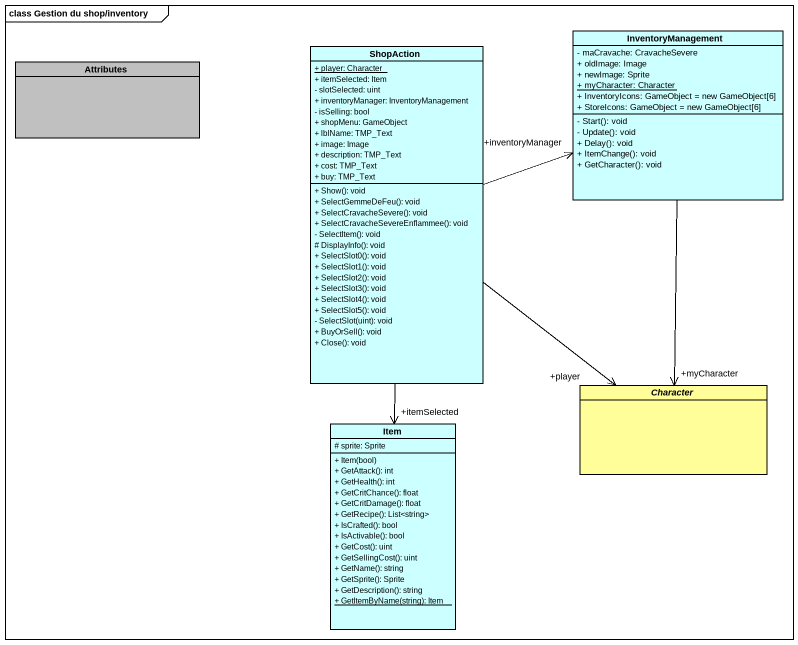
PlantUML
@startuml
mainframe class Gestion du shop/inventory
hide circle
hide empty members
skinparam classAttributeIconSize 0
class InventoryManagement #CCFFFF {
  - maCravache: CravacheSevere
  + oldImage: Image
  + newImage: Sprite
  {static} + myCharacter: Character
  + InventoryIcons: GameObject = new GameObject[6]
  + StoreIcons: GameObject = new GameObject[6]
  - Start(): void
  - Update(): void
  + Delay(): void
  + ItemChange(): void
  + GetCharacter(): void
}
class Attributes #C0C0C0
class ShopAction #CCFFFF {
  {static} + player: Character
  + itemSelected: Item
  - slotSelected: uint
  + inventoryManager: InventoryManagement
  - isSelling: bool
  + shopMenu: GameObject
  + lblName: TMP_Text
  + image: Image
  + description: TMP_Text
  + cost: TMP_Text
  + buy: TMP_Text
  + Show(): void
  + SelectGemmeDeFeu(): void
  + SelectCravacheSevere(): void
  + SelectCravacheSevereEnflammee(): void
  - SelectItem(): void
  # DisplayInfo(): void
  + SelectSlot0(): void
  + SelectSlot1(): void
  + SelectSlot2(): void
  + SelectSlot3(): void
  + SelectSlot4(): void
  + SelectSlot5(): void
  - SelectSlot(uint): void
  + BuyOrSell(): void
  + Close(): void
}
abstract class Character #FFFE99
class Item #CCFFFF {
  # sprite: Sprite
  + Item(bool)
  + GetAttack(): int
  + GetHealth(): int
  + GetCritChance(): float
  + GetCritDamage(): float
  + GetRecipe(): List<string>
  + IsCrafted(): bool
  + IsActivable(): bool
  + GetCost(): uint
  + GetSellingCost(): uint
  + GetName(): string
  + GetSprite(): Sprite
  + GetDescription(): string
  {static} + GetItemByName(string): Item
}
InventoryManagement --> "+myCharacter" Character
ShopAction -right-> "+inventoryManager" InventoryManagement
ShopAction --> "+player" Character
ShopAction --> "+itemSelected" Item
@enduml
